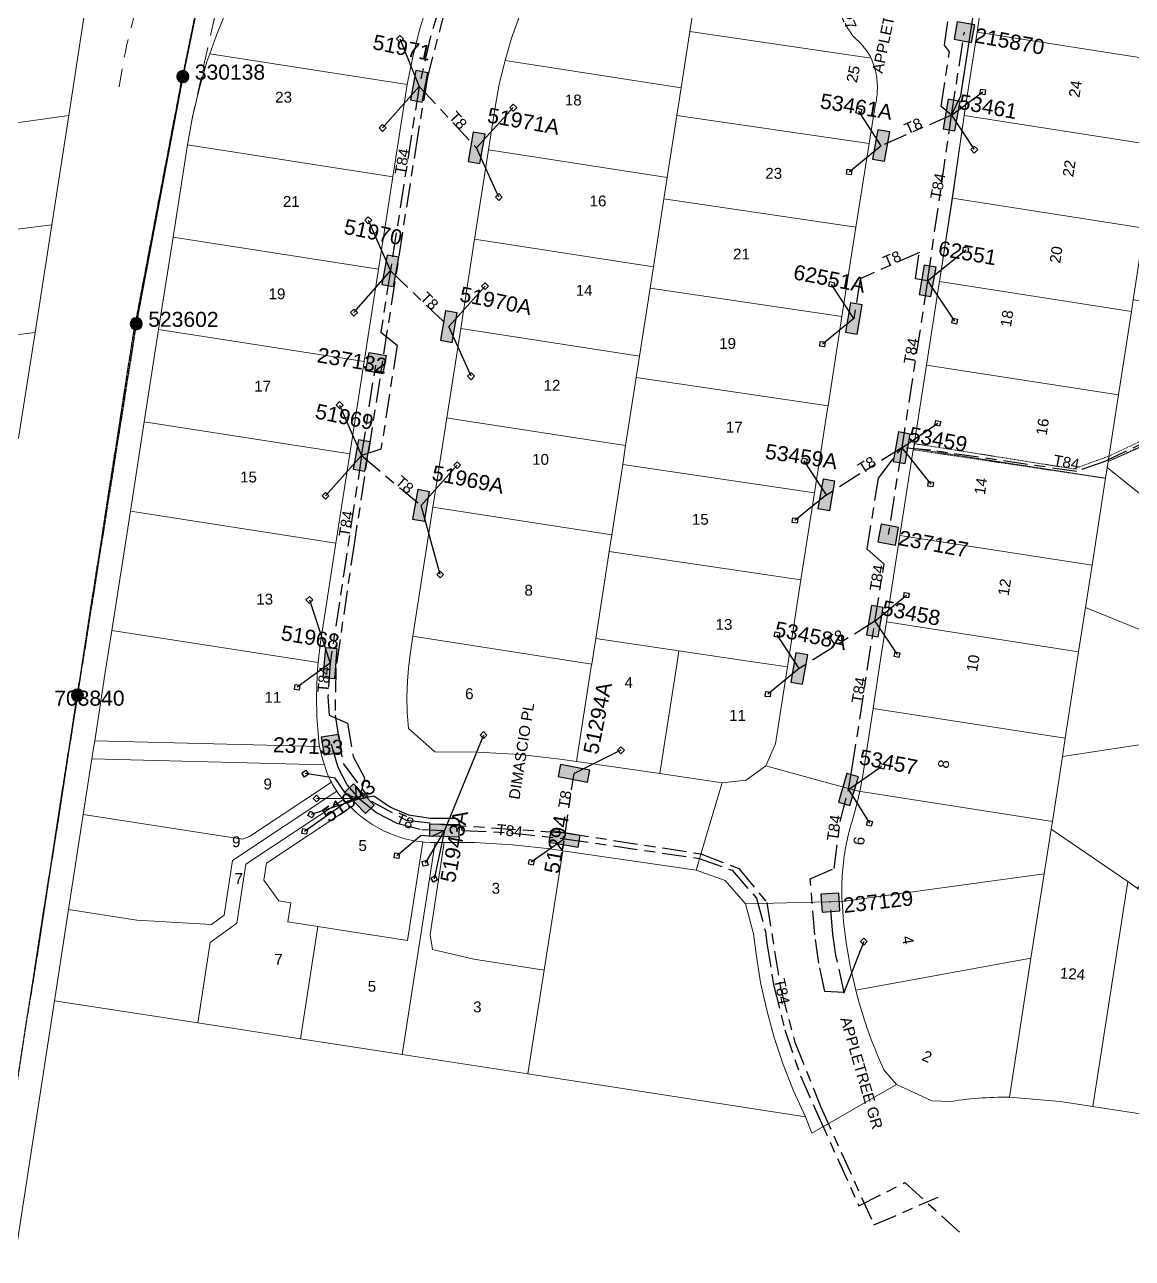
# Model space of a CAD drawing. Header units: metres. Extents: x 298351 to 299301, y 6265099 to 6266102.
# Drawn here: x 298924.6 to 299108.3, y 6265257.8 to 6265462.5 of the extents above; entities that cross this region are included whole.
import ezdxf
from ezdxf.enums import TextEntityAlignment as Align

# ---------------------------------------------------------------- set-up
doc = ezdxf.new("R2010")
doc.units = ezdxf.units.M
for name, pattern in [('Cable Exist OH', [1, 1, 0]), ('Cable Exist UG', [8.2, 4, -1.2, 1.8, -1.2]), ('Dash', [5, 3, -2]), ('HIDDEN', [0.375, 0.25, -0.125]), ('HIDDEN2', [0.1875, 0.125, -0.0625])]:
    doc.linetypes.add(name, pattern=pattern)
doc.layers.get('0').update_dxf_attribs({"color": 6})
for name, color, linetype, lineweight in [('Cadastre Buildings_SP_EXT', 9, 'Continuous', 5), ('Cadastre Developer_SP_EXT', 9, 'Continuous', 5), ('Cadastre Land Parcels_SP_EXT', 9, 'Continuous', 5), ('Cadastre Other Property_SP_EXT', 9, 'HIDDEN', 5), ('Cadastre Roads_SP_EXT', 9, 'Continuous', 5)]:
    doc.layers.add(name, color=color, linetype=linetype, lineweight=lineweight)
for name, color, linetype in [('Mains_HV_EXT', 7, 'Continuous'), ('Mains_LV_EXT', 7, 'Continuous'), ('Mains_LV_SL_EXT', 7, 'Continuous'), ('Mains_SL_EXT', 7, 'Continuous'), ('OH_Details_SP_MISC', 7, 'Continuous'), ('Services_SP_EXT', 7, 'Continuous'), ('SupportsOH_SP_TR_HV_LV_SL_EXT', 7, 'Continuous'), ('SupportsUG_SP_LV_EXT', 7, 'Continuous'), ('SupportsUG_SP_LV_SL_EXT', 7, 'Continuous')]:
    doc.layers.add(name, color=color, linetype=linetype)
doc.layers.get('0').freeze()
doc.styles.add('COLUMN_LABEL', font='arial.ttf')
doc.styles.add('iecARIAL', font='arial.ttf', dxfattribs={"height": 2})
doc.styles.add('POLE_LABEL', font='arial.ttf')
doc.styles.get("Standard").update_dxf_attribs({"font": 'arial.ttf'})

# ---------------------------------------------------------------- blocks, each defined once
blk = doc.blocks.new('COLUMN_EXT')
blk.add_hatch(color=256).paths.add_polyline_path([(-1.49, 1.48), (-1.49, -1.49), (1.48, -1.49), (1.48, 1.48)])
blk.add_lwpolyline([(-1.49, -1.49), (1.48, -1.49), (1.48, 1.48), (-1.49, 1.48)], close=True)
for tag, height, style, flags, p in [('ASSET_NUM', 2.5, 'COLUMN_LABEL', 8, (2, 2)), ('STRUCTURE_PLANT_NUMBER', 0.2, 'POLE_LABEL', 9, (1.81, 0.03)), ('STREET_CODE', 0.2, 'COLUMN_LABEL', 9, (1.81, -0.2))]:
    blk.add_attdef(tag, text='', height=height, dxfattribs=dict(style=style, flags=flags)).set_placement(p, align=Align.MIDDLE_LEFT)
at = {"flags": 9}
for tag, p in [('COLUMN_TYPE', (1.81, -0.4)), ('OWNED_BY', (1.81, -0.6)), ('STATE', (1.81, -0.8)), ('USAGE', (1.81, -1)), ('STREETNAME', (1.81, -1.6)), ('SUBURB', (1.81, -1.8)), ('LEGEND', (1.81, -1.2)), ('LOCATION', (1.81, -1.4)), ('NOTES', (1.81, -2))]:
    blk.add_attdef(tag, text='', height=0.2, dxfattribs=at).set_placement(p, align=Align.MIDDLE_LEFT)
at = {"flags": 1}
blk.add_attdef('Z', (1.81, -2.35), '', height=0.2, dxfattribs=at)
blk = doc.blocks.new('PILLAR_EXT')
blk.add_hatch(color=256).paths.add_polyline_path([(-2.475, 0.99), (-2.475, -0.99), (2.475, -0.99), (2.475, 0.99)])
blk.add_lwpolyline([(-2.475, -0.99), (2.475, -0.99), (2.475, 0.99), (-2.475, 0.99)], close=True)
at = {"style": 'iecARIAL', "flags": 8}
blk.add_attdef('ASSET_NUM', (1.5, 3.5), '', height=2.5, dxfattribs=at)
for tag, p, flags in [('OWNED_BY', (0, -0.2), 9), ('STATE', (0, -0.4), 9), ('SUPPORT_TYPE', (0, -0.6), 9), ('STREETNAME', (0, -1.8), 9), ('SUBURB', (0, -2), 1), ('USAGE', (0, -0.8), 9), ('LEGEND', (0, -1), 9), ('LOCATION', (0, -1.2), 9), ('NOTES', (0, -1.4), 9), ('PARENT', (0, -1.6), 9)]:
    blk.add_attdef(tag, p, '', height=0.2, dxfattribs=dict(flags=flags))
blk = doc.blocks.new('CCP_EXT')
at = {"flags": 9}
for tag, p in [('STATE', (0, -1.8)), ('NOTES', (0, -2))]:
    blk.add_attdef(tag, text='', height=0.2, dxfattribs=at).set_placement(p, align=Align.MIDDLE_LEFT)
blk.add_wipeout([(0, 0.57), (0.57, 0), (0, -0.57), (-0.57, 0)])
blk.add_lwpolyline([(-0.57, 0), (0, 0.57), (0.57, 0), (0, -0.57), (-0.57, 0)])
at = {"flags": 1}
blk.add_attdef('Z', (0, 0), '', height=0.2, dxfattribs=at)
at = {"flags": 9}
for tag, p in [('CCP_TYPE', (0, 0)), ('CONSTRUCTED_VOLTAGE', (0, -0.2)), ('OPERATING_VOLTAGE', (0, -0.6)), ('ORIENTATION', (0, -0.8)), ('OWNED_BY', (0, -1)), ('NO_PHASES', (0, -0.4)), ('USAGE', (0, -1.2)), ('LEGEND', (0, -1.4)), ('LIFE_SUPPORT', (0, -1.6))]:
    blk.add_attdef(tag, text='', height=0.2, dxfattribs=at).set_placement(p, align=Align.MIDDLE_LEFT)
blk = doc.blocks.new('POLE_EXT')
blk.add_hatch(color=256).paths.add_polyline_path([(-1, 0, 1), (1, 0, 1)])
blk.add_lwpolyline([(-1, 0, 1), (1, 0, 1)], format="xyb", close=True)
for tag, height, flags, p in [('pNumber', 2.5, 8, (-17.84, 2.07)), ('OWNED_BY', 0.2, 9, (1.35, -0.4)), ('SPECIAL_USE', 0.2, 9, (1.35, -0.8)), ('STATE', 0.2, 9, (1.35, -1)), ('cLV', 0.2, 9, (1.35, -1.4)), ('hDepth', 0.2, 9, (1.35, -1.6)), ('hDia', 0.2, 9, (1.35, -1.8)), ('cHV', 0.2, 9, (1.35, -2)), ('PARENT', 0.2, 9, (1.35, -0.6)), ('USAGE', 0.2, 9, (1.35, -1.2)), ('cLinedev', 0.2, 9, (1.35, -3.4)), ('pExisting', 0.2, 9, (1.35, -3.8)), ('LBRACKET', 0.2, 9, (1.35, -2.2)), ('LExisting', 0.2, 9, (1.35, -2.4)), ('LANTNUMBER', 0.2, 9, (1.35, -2.6)), ('LOther', 0.2, 9, (1.35, -2.8)), ('LRemove', 0.2, 9, (1.35, -3)), ('LEGEND', 0.2, 9, (1.35, -3.2)), ('LOCATION', 0.2, 9, (1.35, -3.6)), ('PFNUMBER', 0.2, 9, (1.35, -4)), ('pFooting', 0.2, 9, (1.35, -4.4)), ('pNew', 0.2, 9, (1.35, -4.6)), ('pRelocate', 0.2, 9, (1.35, -5)), ('pRemove', 0.2, 9, (1.35, -5.2)), ('pReplace', 0.2, 9, (1.35, -5.4)), ('pStay', 0.2, 9, (1.35, -5.6)), ('pType', 0.2, 9, (1.35, -5.8)), ('cspan', 0.2, 9, (1.35, -6)), ('STREETNAME', 0.2, 9, (1.35, -6.2)), ('NEWPFNUMBER', 0.2, 9, (1.35, -4.2)), ('SUBURB', 0.2, 9, (1.35, -6.4)), ('OPERATED_BY', 0.2, 9, (1.36, -7.01)), ('NOTES', 0.2, 9, (1.35, -6.6)), ('MAINTAINED_BY', 0.2, 9, (1.36, -6.81))]:
    blk.add_attdef(tag, text='', height=height, dxfattribs=dict(flags=flags)).set_placement(p, align=Align.MIDDLE_LEFT)
at = {"style": 'POLE_LABEL'}
for tag, height, flags, p in [('ASSET_NUM', 2.5, 8, (2, 2)), ('STRUCTURE_PLANT_NUMBER', 0.2, 9, (1.35, 0.03)), ('STREET_CODE', 0.2, 9, (1.35, -0.2))]:
    blk.add_attdef(tag, text='', height=height, dxfattribs=dict(at, flags=flags)).set_placement(p, align=Align.MIDDLE_LEFT)
at = {"flags": 1}
blk.add_attdef('Z', (1.35, -7.33), '', height=0.2, dxfattribs=at)

msp = doc.modelspace()

# ---------------------------------------------------------------- linework, layer by layer
at = {"layer": 'Cadastre Developer_SP_EXT', "linetype": 'Dash'}
msp.add_lwpolyline([(298952.18, 6265446.01), (298956.11, 6265463.88), (298967.41, 6265486.95)], dxfattribs=at)
msp.add_lwpolyline([(298940.1, 6265450.84, -0.055973), (298944.61, 6265469.6)], format="xyb", dxfattribs=at)
at = {"layer": 'Cadastre Land Parcels_SP_EXT', "linetype": 'Continuous'}
for points in [[(299114.41, 6265456.27), (299115.34, 6265462.26), (299116.81, 6265471.69), (299117, 6265472.9), (299096.58, 6265476.06), (299083.43, 6265468.16), (299083.42, 6265467.53), (299083.38, 6265466.91), (299083.31, 6265466.28), (299083.28, 6265466.12), (299082.52, 6265461.2), (299114.41, 6265456.27)], [(298991.65, 6265466.59), (298962.23, 6265473.15), (298960.19, 6265469.36), (298958.17, 6265465.1), (298956.38, 6265460.74), (298955.3, 6265457.65), (298988.03, 6265452.57), (298988.94, 6265457.11), (298990.08, 6265461.6), (298991.46, 6265466.03), (298991.65, 6265466.59)], [(299034.92, 6265461.31), (299035.95, 6265467.93), (299010.24, 6265471.83), (299009.76, 6265470.89), (299008.1, 6265467.42), (299006.63, 6265463.86), (299005.34, 6265460.23), (299004.25, 6265456.54), (299033.47, 6265452), (299034.92, 6265461.31)], [(298931.9, 6265447.43), (298934.65, 6265465.11), (298903.04, 6265460.87), (298900.27, 6265442.98), (298931.9, 6265447.43)], [(299065.64, 6265449.05), (299065.71, 6265449.35), (299065.77, 6265449.65), (299065.83, 6265449.95), (299065.87, 6265450.26), (299065.91, 6265450.56), (299065.94, 6265450.87), (299065.97, 6265451.18), (299065.98, 6265451.48), (299065.99, 6265451.79), (299065.99, 6265452.1), (299065.99, 6265452.41), (299065.97, 6265452.72), (299065.95, 6265453.02), (299065.92, 6265453.33), (299065.88, 6265453.64), (299065.84, 6265453.94), (299065.79, 6265454.24), (299065.73, 6265454.55), (299065.66, 6265454.85), (299065.58, 6265455.15), (299065.5, 6265455.44), (299065.41, 6265455.74), (299065.31, 6265456.03), (299065.21, 6265456.32), (299065.1, 6265456.61), (299064.98, 6265456.89), (299034.92, 6265461.31), (299033.47, 6265452), (299032.76, 6265447.43), (299064.64, 6265442.75), (299065.64, 6265449.05)], [(299112.26, 6265442.43), (299112.32, 6265442.85), (299113.86, 6265452.73), (299114.41, 6265456.27), (299082.52, 6265461.2), (299080.66, 6265449.2), (299080.37, 6265447.38), (299112.26, 6265442.43)], [(298988.03, 6265452.57), (298955.3, 6265457.65), (298954.82, 6265456.29), (298953.5, 6265451.77), (298952.41, 6265447.18), (298951.57, 6265442.54), (298985.64, 6265437.25), (298987.79, 6265451.1), (298988.03, 6265452.57)], [(299033.47, 6265452), (299004.25, 6265456.54), (299004.19, 6265456.33), (299003.3, 6265452.59), (299002.61, 6265448.8), (299001.51, 6265441.73), (299031.16, 6265437.12), (299032.76, 6265447.43), (299033.47, 6265452)], [(298929.09, 6265429.29), (298931.9, 6265447.43), (298900.27, 6265442.98), (298897.53, 6265425.32), (298929.09, 6265429.29)], [(299064.64, 6265442.75), (299032.76, 6265447.43), (299031.16, 6265437.12), (299030.61, 6265433.59), (299062.42, 6265428.87), (299062.87, 6265431.67), (299064.64, 6265442.75)], [(299112.26, 6265442.43), (299080.37, 6265447.38), (299078.43, 6265433.68), (299110.26, 6265428.73), (299110.95, 6265433.31), (299112.26, 6265442.43)], [(298985.64, 6265437.25), (298951.57, 6265442.54), (298949.19, 6265427.23), (298983.26, 6265421.93), (298985.64, 6265437.25)], [(299031.16, 6265437.12), (299001.51, 6265441.73), (298999.21, 6265426.9), (299028.86, 6265422.3), (299030.61, 6265433.59), (299031.16, 6265437.12)], [(299062.42, 6265428.87), (299030.61, 6265433.59), (299028.86, 6265422.3), (299028.31, 6265418.77), (299060.12, 6265414.05), (299062.42, 6265428.87)], [(299110.26, 6265428.73), (299078.43, 6265433.68), (299076.28, 6265419.84), (299108.12, 6265414.9), (299108.42, 6265416.84), (299110.26, 6265428.73)], [(298926.31, 6265411.43), (298929.09, 6265429.29), (298897.53, 6265425.32), (298894.77, 6265407.51), (298926.31, 6265411.43)], [(298983.26, 6265421.93), (298949.19, 6265427.23), (298946.81, 6265411.91), (298980.88, 6265406.61), (298983.26, 6265421.93)], [(299028.86, 6265422.3), (298999.21, 6265426.9), (298996.91, 6265412.08), (299026.55, 6265407.47), (299028.31, 6265418.77), (299028.86, 6265422.3)], [(299108.12, 6265414.9), (299076.28, 6265419.84), (299076.19, 6265419.26), (299074.13, 6265406.01), (299105.98, 6265401.06), (299108.12, 6265414.9)], [(299060.12, 6265414.05), (299028.31, 6265418.77), (299026.55, 6265407.47), (299026.01, 6265403.94), (299057.81, 6265399.23), (299060.12, 6265414.05)], [(299133.27, 6265412.99), (299108.42, 6265416.84), (299108.12, 6265414.9), (299105.98, 6265401.06), (299104.26, 6265390.01), (299122, 6265397.88), (299134.57, 6265403.48), (299134.57, 6265403.5), (299134.25, 6265404.07), (299133.97, 6265404.67), (299133.71, 6265405.28), (299133.49, 6265405.9), (299133.3, 6265406.53), (299133.14, 6265407.17), (299133.02, 6265407.82), (299132.94, 6265408.47), (299132.88, 6265409.13), (299132.86, 6265409.79), (299132.88, 6265410.45), (299132.93, 6265411.11), (299133.01, 6265411.76), (299133.13, 6265412.41), (299133.27, 6265412.99)], [(298923.58, 6265393.86), (298926.31, 6265411.43), (298894.77, 6265407.51), (298892.01, 6265389.7), (298923.58, 6265393.86)], [(298978.5, 6265391.3), (298980.88, 6265406.61), (298946.81, 6265411.91), (298944.43, 6265396.59), (298978.5, 6265391.3)], [(299026.55, 6265407.47), (298996.91, 6265412.08), (298994.61, 6265397.25), (298995.54, 6265397.11), (299024.25, 6265392.65), (299026.01, 6265403.94), (299026.55, 6265407.47)], [(299105.98, 6265401.06), (299074.13, 6265406.01), (299071.98, 6265392.18), (299103.83, 6265387.23), (299104.11, 6265389), (299104.26, 6265390.01), (299105.98, 6265401.06)], [(299057.81, 6265399.23), (299026.01, 6265403.94), (299024.25, 6265392.65), (299023.76, 6265389.52), (299055.57, 6265384.8), (299057.73, 6265398.73), (299057.81, 6265399.23)], [(299024.25, 6265392.65), (298995.54, 6265397.11), (298994.61, 6265397.25), (298992.3, 6265382.43), (299021.95, 6265377.82), (299023.76, 6265389.52), (299024.25, 6265392.65)], [(299146.92, 6265369.78), (299122, 6265397.88), (299104.26, 6265390.01), (299104.11, 6265389), (299137.94, 6265361.82), (299146.92, 6265369.78)], [(298978.5, 6265391.3), (298944.43, 6265396.59), (298942.12, 6265381.77), (298976.19, 6265376.47), (298978.5, 6265391.3)], [(299103.83, 6265387.23), (299071.98, 6265392.18), (299071.91, 6265391.97), (299069.74, 6265377.75), (299101.59, 6265372.81), (299103.83, 6265387.23)], [(299055.57, 6265384.8), (299023.76, 6265389.52), (299021.95, 6265377.82), (299021.52, 6265375.09), (299053.33, 6265370.37), (299055.57, 6265384.8)], [(299137.94, 6265361.82), (299104.11, 6265389), (299103.83, 6265387.23), (299101.59, 6265372.81), (299100.51, 6265365.79), (299119, 6265358.26), (299130.55, 6265353.55), (299130.8, 6265354.13), (299131.07, 6265354.69), (299131.38, 6265355.23), (299131.71, 6265355.76), (299132.07, 6265356.28), (299132.46, 6265356.77), (299132.87, 6265357.24), (299133.3, 6265357.69), (299133.76, 6265358.12), (299134.18, 6265358.49), (299137.94, 6265361.82)], [(298976.19, 6265376.47), (298942.12, 6265381.77), (298939.05, 6265362), (298973.25, 6265356.69), (298973.65, 6265360.07), (298973.74, 6265360.7), (298976.19, 6265376.47)], [(299021.95, 6265377.82), (298992.3, 6265382.43), (298988.97, 6265361.01), (298989.62, 6265360.91), (299018.62, 6265356.4), (299019.28, 6265360.66), (299021.52, 6265375.09), (299021.95, 6265377.82)], [(299101.59, 6265372.81), (299069.74, 6265377.75), (299067.51, 6265363.4), (299099.37, 6265358.46), (299100.51, 6265365.79), (299101.59, 6265372.81)], [(299044.57, 6265356.91), (299051.09, 6265355.94), (299051.26, 6265357.05), (299053.33, 6265370.37), (299021.52, 6265375.09), (299019.28, 6265360.66), (299033.09, 6265358.61), (299044.57, 6265356.91)], [(299119, 6265358.26), (299100.51, 6265365.79), (299099.37, 6265358.46), (299099.31, 6265358.07), (299097.15, 6265344.11), (299096.68, 6265341.08), (299130.09, 6265346.16), (299129.95, 6265346.78), (299129.84, 6265347.39), (299129.77, 6265348.01), (299129.72, 6265348.64), (299129.71, 6265349.27), (299129.74, 6265349.89), (299129.79, 6265350.52), (299129.88, 6265351.14), (299130, 6265351.75), (299130.15, 6265352.36), (299130.34, 6265352.96), (299130.55, 6265353.55), (299119, 6265358.26)], [(299099.37, 6265358.46), (299067.51, 6265363.4), (299066.54, 6265357.14), (299065.29, 6265349.05), (299097.15, 6265344.11), (299099.31, 6265358.07), (299099.37, 6265358.46)], [(298973.25, 6265356.69), (298939.05, 6265362), (298937.91, 6265354.66), (298936.21, 6265343.67), (298973.51, 6265342.71), (298973.39, 6265343.43), (298973.3, 6265344.15), (298973.3, 6265344.24), (298973.04, 6265347.63), (298972.97, 6265351.03), (298973.08, 6265354.44), (298973.15, 6265355.4), (298973.25, 6265356.69)], [(299018.62, 6265356.4), (298989.62, 6265360.91), (298988.97, 6265361.01), (298988.57, 6265358.4), (298988.28, 6265356.2), (298988.24, 6265355.72), (298988.06, 6265353.59), (298987.98, 6265350.97), (298988.03, 6265348.35), (298988.22, 6265345.74), (298992.63, 6265341.83), (298999.7, 6265341.79), (299006.76, 6265341.38), (299013.79, 6265340.6), (299016.11, 6265340.26), (299018.61, 6265356.36), (299018.62, 6265356.4)], [(299033.09, 6265358.61), (299019.28, 6265360.66), (299018.62, 6265356.4), (299018.61, 6265356.36), (299016.11, 6265340.26), (299029.93, 6265338.24), (299032.79, 6265356.66), (299033.09, 6265358.61)], [(299029.93, 6265338.24), (299040.28, 6265336.72), (299044.26, 6265337.15), (299047.49, 6265339.51), (299049.1, 6265343.17), (299051.09, 6265355.94), (299044.57, 6265356.91), (299033.09, 6265358.61), (299032.79, 6265356.66), (299029.93, 6265338.24)], [(299097.15, 6265344.11), (299065.29, 6265349.05), (299063.57, 6265337.95), (299063.08, 6265335.27), (299063.58, 6265335.19), (299095.01, 6265330.31), (299096.68, 6265341.08), (299097.15, 6265344.11)], [(299133.88, 6265340.04), (299133.43, 6265340.45), (299133, 6265340.88), (299132.59, 6265341.33), (299132.21, 6265341.81), (299131.85, 6265342.3), (299131.51, 6265342.81), (299131.21, 6265343.34), (299130.93, 6265343.88), (299130.67, 6265344.43), (299130.45, 6265345), (299130.25, 6265345.58), (299130.09, 6265346.16), (299096.68, 6265341.08), (299095.01, 6265330.31), (299094.81, 6265329.04), (299107.52, 6265320.34), (299109.08, 6265319.26), (299133.88, 6265340.04)], [(298974.32, 6265339.69), (298935.75, 6265340.71), (298934.3, 6265331.44), (298960.72, 6265327.35), (298961.89, 6265327.8), (298975.45, 6265336.8), (298975.3, 6265337.09), (298974.99, 6265337.75), (298974.72, 6265338.43), (298974.48, 6265339.12), (298974.32, 6265339.69)], [(298976.35, 6265335.31), (298976.01, 6265335.82), (298975.64, 6265336.44), (298975.45, 6265336.8), (298961.89, 6265327.8), (298960.72, 6265327.35), (298934.3, 6265331.44), (298931.86, 6265315.69), (298943.2, 6265313.91), (298955.58, 6265313.23), (298957.65, 6265314.73), (298959.06, 6265323.83), (298976.35, 6265335.31)], [(298977.44, 6265333.94), (298977.33, 6265334.07), (298976.86, 6265334.63), (298976.42, 6265335.21), (298976.35, 6265335.31), (298959.06, 6265323.83), (298957.65, 6265314.73), (298955.58, 6265313.23), (298943.2, 6265313.91), (298931.86, 6265315.69), (298929.51, 6265300.57), (298953.3, 6265296.9), (298955.37, 6265310.24), (298959.76, 6265313.44), (298961.28, 6265323.21), (298977.44, 6265333.94)], [(298973.21, 6265312.86), (298968.22, 6265313.63), (298968.71, 6265316.8), (298966.74, 6265317.11), (298964.23, 6265320.54), (298964.67, 6265323.37), (298978.7, 6265332.65), (298978.35, 6265333.02), (298977.82, 6265333.53), (298977.44, 6265333.94), (298961.28, 6265323.21), (298959.76, 6265313.44), (298955.37, 6265310.24), (298953.3, 6265296.9), (298970.32, 6265294.26), (298973.21, 6265312.86)], [(299093.66, 6265321.61), (299094.81, 6265329.04), (299095.01, 6265330.31), (299063.58, 6265335.19), (299063.08, 6265335.27), (299062.94, 6265334.64), (299062.8, 6265334.03), (299062.66, 6265333.41), (299062.5, 6265332.79), (299062.34, 6265332.18), (299062.17, 6265331.57), (299061.99, 6265330.96), (299061.81, 6265330.35), (299061.65, 6265329.83), (299061.5, 6265329.31), (299061.36, 6265328.79), (299061.23, 6265328.27), (299061.1, 6265327.74), (299060.98, 6265327.22), (299060.87, 6265326.69), (299060.77, 6265326.16), (299060.67, 6265325.63), (299060.58, 6265325.1), (299060.5, 6265324.57), (299060.42, 6265324.03), (299060.36, 6265323.5), (299060.3, 6265322.96), (299060.24, 6265322.42), (299060.2, 6265321.89), (299060.16, 6265321.35), (299060.13, 6265320.81), (299060.11, 6265320.27), (299060.09, 6265319.73), (299060.09, 6265319.19), (299060.09, 6265318.65), (299060.1, 6265318.11), (299060.11, 6265317.57), (299060.13, 6265317.03), (299093.66, 6265321.61)], [(298990.64, 6265326.92), (298989.91, 6265327), (298988.91, 6265327.16), (298987.92, 6265327.38), (298986.94, 6265327.65), (298985.98, 6265327.97), (298985.04, 6265328.33), (298984.11, 6265328.75), (298983.21, 6265329.22), (298982.34, 6265329.73), (298981.49, 6265330.28), (298981.03, 6265330.62), (298980.23, 6265331.24), (298979.46, 6265331.91), (298978.74, 6265332.61), (298978.7, 6265332.65), (298964.67, 6265323.37), (298964.23, 6265320.54), (298966.74, 6265317.11), (298968.71, 6265316.8), (298968.22, 6265313.63), (298973.21, 6265312.86), (298988.1, 6265310.56), (298990.64, 6265326.92)], [(299107.52, 6265320.34), (299094.81, 6265329.04), (299093.66, 6265321.61), (299091.44, 6265307.61), (299087.93, 6265284.55), (299096.32, 6265283.86), (299101.71, 6265283.02), (299107.52, 6265320.34)], [(298992.65, 6265326.82), (298991.93, 6265326.83), (298990.91, 6265326.89), (298990.64, 6265326.92), (298988.1, 6265310.56), (298973.21, 6265312.86), (298970.32, 6265294.26), (298987.19, 6265291.65), (298992.65, 6265326.82)], [(298994.18, 6265326.82), (298992.94, 6265326.82), (298992.65, 6265326.82), (298987.19, 6265291.65), (299008.04, 6265288.43), (299010.73, 6265305.62), (298999.07, 6265307.43), (298992.21, 6265309.08), (298991.81, 6265311.54), (298994.18, 6265326.82)], [(299013.81, 6265325.44), (299011.74, 6265325.74), (299005.5, 6265326.43), (298999.22, 6265326.79), (298994.18, 6265326.82), (298991.81, 6265311.54), (298992.21, 6265309.08), (298999.07, 6265307.43), (299010.73, 6265305.62), (299013.81, 6265325.44)], [(299062.42, 6265302.33), (299091.44, 6265307.61), (299093.66, 6265321.61), (299060.13, 6265317.04), (299060.39, 6265313.65), (299060.87, 6265309.84), (299061.55, 6265306.06), (299062.42, 6265302.33)], [(299109.08, 6265319.26), (299107.52, 6265320.34), (299101.71, 6265283.02), (299102.05, 6265282.97), (299115.67, 6265280.86), (299120.43, 6265311.49), (299109.08, 6265319.26)], [(299091.44, 6265307.61), (299062.42, 6265302.33), (299062.6, 6265301.61), (299062.8, 6265300.9), (299062.99, 6265300.18), (299063.2, 6265299.47), (299063.41, 6265298.77), (299063.63, 6265298.06), (299063.85, 6265297.36), (299064.09, 6265296.66), (299064.32, 6265295.96), (299064.57, 6265295.26), (299064.82, 6265294.57), (299065.08, 6265293.87), (299065.35, 6265293.18), (299065.62, 6265292.5), (299065.9, 6265291.81), (299066.19, 6265291.13), (299066.48, 6265290.46), (299066.78, 6265289.78), (299067.09, 6265289.11), (299069.19, 6265286.68), (299075.04, 6265283.94), (299078.24, 6265283.87), (299078.88, 6265283.97), (299079.53, 6265284.06), (299080.17, 6265284.14), (299080.81, 6265284.21), (299081.46, 6265284.28), (299082.1, 6265284.34), (299082.75, 6265284.39), (299083.39, 6265284.44), (299084.04, 6265284.48), (299084.69, 6265284.51), (299085.33, 6265284.53), (299085.98, 6265284.55), (299086.63, 6265284.56), (299087.28, 6265284.56), (299087.92, 6265284.55), (299091.44, 6265307.61)]]:
    msp.add_lwpolyline(points, close=True, dxfattribs=at)
msp.add_lwpolyline([(299035.95, 6265467.93), (299034.92, 6265461.31), (299064.98, 6265456.89), (299064.83, 6265457.15), (299064.83, 6265457.15), (299064.68, 6265457.41), (299064.52, 6265457.67), (299064.35, 6265457.92), (299064.18, 6265458.17), (299064, 6265458.41), (299063.82, 6265458.65), (299063.63, 6265458.89), (299063.43, 6265459.12), (299063.23, 6265459.34), (299063.02, 6265459.56), (299062.81, 6265459.77), (299062.59, 6265459.98), (299062.37, 6265460.19), (299062.14, 6265460.39), (299061.95, 6265460.62), (299061.77, 6265460.86), (299061.75, 6265460.88), (299061.59, 6265461.11), (299061.42, 6265461.35), (299061.26, 6265461.61), (299061.1, 6265461.86), (299060.95, 6265462.12), (299060.8, 6265462.39), (299060.66, 6265462.66)], dxfattribs=at)
at = {"layer": 'Cadastre Other Property_SP_EXT', "linetype": 'HIDDEN2'}
msp.add_lwpolyline([(299104.26, 6265390.01), (299134.08, 6265403.77), (299133.61, 6265404.64), (299104.43, 6265390.92), (299104.26, 6265390.01)], close=True, dxfattribs=at)
at = {"layer": 'Cadastre Roads_SP_EXT', "linetype": 'Continuous'}
for points in [[(298898.46, 6265099.32), (298929.51, 6265300.57), (298931.86, 6265315.69), (298934.3, 6265331.44), (298935.75, 6265340.71), (298935.97, 6265342.13), (298936.21, 6265343.67), (298937.91, 6265354.66), (298939.05, 6265362), (298942.12, 6265381.77), (298944.43, 6265396.59), (298946.81, 6265411.91), (298949.19, 6265427.23), (298951.57, 6265442.54), (298952.41, 6265447.18), (298953.5, 6265451.77), (298954.82, 6265456.29), (298955.3, 6265457.65), (298956.38, 6265460.74), (298958.17, 6265465.1)], [(298934.65, 6265465.11), (298931.9, 6265447.43), (298929.09, 6265429.29), (298926.31, 6265411.43), (298923.58, 6265393.86)]]:
    msp.add_lwpolyline(points, dxfattribs=at)
at = {"layer": 'Mains_HV_EXT', "linetype": 'Cable Exist OH'}
msp.add_lwpolyline([(298905.74, 6265172.79), (298915.58, 6265236.56), (298925.6, 6265301.48), (298933.33, 6265351.25), (298942.64, 6265411.13), (298950.81, 6265453.85), (298962.66, 6265511.62)], dxfattribs=at)
at = {"layer": 'Mains_LV_EXT', "linetype": 'Cable Exist OH'}
for points in [[(298950.81, 6265453.85), (298962.66, 6265511.62)], [(298942.64, 6265411.13), (298950.77, 6265453.84)], [(298933.33, 6265351.25), (298942.64, 6265411.13)], [(298925.6, 6265301.48), (298933.33, 6265351.25)]]:
    msp.add_lwpolyline(points, dxfattribs=at)
at = {"layer": 'Mains_LV_EXT', "linetype": 'Cable Exist UG'}
for points in [[(298998.6, 6265477.63), (298996.01, 6265472.14), (298993.44, 6265465.61), (298991.83, 6265460.29), (298990, 6265452.24)], [(299078.3, 6265447.48), (299076.56, 6265448.91), (299077.94, 6265457.94), (299077.1, 6265459.06), (299077.99, 6265464.93), (299081.2, 6265466.24), (299081.23, 6265469.04), (299080.65, 6265471.28), (299079.51, 6265473.46), (299078.03, 6265475.13), (299076.02, 6265476.53)], [(298990, 6265452.24), (298999.54, 6265442.03)], [(299078.3, 6265447.48), (299066.6, 6265442.36)], [(299074.32, 6265419.97), (299078.3, 6265447.48)], [(299074.32, 6265419.97), (299072.3, 6265420.3), (299072.96, 6265424.67), (299063.14, 6265420.33), (299062.09, 6265413.7)], [(298985.23, 6265421.62), (298994.93, 6265412.38)], [(298980.47, 6265390.99), (298990.32, 6265382.73)], [(299070.04, 6265392.3), (299057.55, 6265384.45)], [(299065.58, 6265363.52), (299053.05, 6265355.65)], [(298975.24, 6265356.56), (298974.88, 6265350.95), (298975.06, 6265347.95), (298978.13, 6265346.62), (298979.09, 6265341.09), (298980.94, 6265337.56), (298980.11, 6265334.07)], [(299014.1, 6265327.42), (299015.69, 6265338.28)], [(299014.1, 6265327.42), (299015.69, 6265338.28)], [(299060.51, 6265301.91), (299057.26, 6265302.09), (299056.31, 6265306.79), (299055.61, 6265311.49), (299054.86, 6265320.79), (299058.82, 6265322.48), (299059.82, 6265330.31), (299061.19, 6265335.59)], [(298980.11, 6265334.07), (298982.52, 6265334.57), (298985.26, 6265332.67), (298988.25, 6265331.41), (298991.91, 6265330.85), (298996.29, 6265330.84), (298997.13, 6265328.8), (299005.23, 6265328.43), (299014.1, 6265327.42)], [(298980.11, 6265334.07), (298982.99, 6265331.71), (298986.28, 6265330.01), (298990.48, 6265328.96), (298994.2, 6265328.82)]]:
    msp.add_lwpolyline(points, dxfattribs=at)
at = {"layer": 'Mains_LV_SL_EXT', "linetype": 'Cable Exist UG'}
for points in [[(299078.3, 6265447.48), (299080.42, 6265461.25)], [(298980.47, 6265390.99), (298982.85, 6265406.31)], [(299070.04, 6265392.3), (299067.8, 6265377.88)], [(298980.11, 6265334.07), (298978.07, 6265336.36), (298976.56, 6265339.26), (298975.48, 6265343.05)], [(299060.51, 6265301.91), (299059.13, 6265308.1), (299058.62, 6265311.63), (299058.2, 6265316.85)]]:
    msp.add_lwpolyline(points, dxfattribs=at)
at = {"layer": 'Mains_SL_EXT', "linetype": 'Cable Exist OH'}
for points in [[(298950.81, 6265453.85), (298962.66, 6265511.62)], [(298943.09, 6265412.86), (298950.81, 6265453.85)], [(298943.09, 6265412.86), (298933.33, 6265351.25)], [(298933.33, 6265351.25), (298925.6, 6265301.48)]]:
    msp.add_lwpolyline(points, dxfattribs=at)
at = {"layer": 'OH_Details_SP_MISC', "color": 7, "linetype": 'Continuous', "flags": 128}
msp.add_lwpolyline([(298962.77, 6265511.72), (298950.81, 6265453.85), (298943.09, 6265412.86)], dxfattribs=at)

# ---------------------------------------------------------------- block references
at = {"layer": 'SupportsOH_SP_TR_HV_LV_SL_EXT'}
ref = msp.add_blockref('POLE_EXT', (298950.81, 6265453.85), dxfattribs=at)
ref.add_attrib('ASSET_NUM', '330138', dxfattribs={"layer": '0', "height": 2.5, "rotation": 359.9545, "style": 'POLE_LABEL'}).set_placement((298952.81, 6265454.6), align=Align.MIDDLE_LEFT)
ref = msp.add_blockref('POLE_EXT', (298943.09, 6265412.86), dxfattribs=at)
ref.add_attrib('ASSET_NUM', '523602', dxfattribs={"layer": '0', "height": 2.5, "rotation": 359.8207, "style": 'POLE_LABEL'}).set_placement((298945.09, 6265413.61), align=Align.MIDDLE_LEFT)
ref = msp.add_blockref('POLE_EXT', (298933.33, 6265351.25), dxfattribs=at)
ref.add_attrib('ASSET_NUM', '703840', dxfattribs={"layer": '0', "height": 2.5, "style": 'POLE_LABEL'}).set_placement((298935.33, 6265352), align=Align.TOP_CENTER)
at = {"layer": 'SupportsUG_SP_LV_EXT'}
ref = msp.add_blockref('PILLAR_EXT', (298990, 6265452.24), dxfattribs=dict(at, rotation=259.545683462007))
ref.add_attrib('ASSET_NUM', '51971', dxfattribs={"layer": '0', "height": 2.5, "rotation": 348.3, "style": 'iecARIAL'}).set_placement((298991.5, 6265455.74), align=Align.BOTTOM_RIGHT)
ref = msp.add_blockref('PILLAR_EXT', (299066.62, 6265442.43), dxfattribs=dict(at, rotation=259.7454638411438))
ref.add_attrib('ASSET_NUM', '53461A', dxfattribs={"layer": '0', "height": 2.5, "rotation": 350.5831, "style": 'iecARIAL'}).set_placement((299068.12, 6265445.93), align=Align.BOTTOM_RIGHT)
ref = msp.add_blockref('PILLAR_EXT', (299078.3, 6265447.48), dxfattribs=dict(at, rotation=80.08922285908902))
ref.add_attrib('ASSET_NUM', '53461', dxfattribs={"layer": '0', "height": 2.5, "rotation": 349.7296, "style": 'iecARIAL'}).set_placement((299079.8, 6265450.98), align=Align.TOP_LEFT)
ref = msp.add_blockref('PILLAR_EXT', (298999.54, 6265442.03), dxfattribs=dict(at, rotation=80.14124382721997))
ref.add_attrib('ASSET_NUM', '51971A', dxfattribs={"layer": '0', "height": 2.5, "rotation": 350.053, "style": 'iecARIAL'}).set_placement((299001.04, 6265445.53), align=Align.BOTTOM_LEFT)
ref = msp.add_blockref('PILLAR_EXT', (298985.23, 6265421.62), dxfattribs=dict(at, rotation=260.0167129748405))
ref.add_attrib('ASSET_NUM', '51970', dxfattribs={"layer": '0', "height": 2.5, "rotation": 348.3, "style": 'iecARIAL'}).set_placement((298986.73, 6265425.13), align=Align.BOTTOM_RIGHT)
ref = msp.add_blockref('PILLAR_EXT', (299074.32, 6265419.97), dxfattribs=dict(at, rotation=80.08922285908902))
ref.add_attrib('ASSET_NUM', '62551', dxfattribs={"layer": '0', "height": 2.5, "rotation": 350.053, "style": 'iecARIAL'}).set_placement((299075.82, 6265423.47), align=Align.BOTTOM_LEFT)
ref = msp.add_blockref('PILLAR_EXT', (299062.09, 6265413.74), dxfattribs=dict(at, rotation=260.0167529909405))
ref.add_attrib('ASSET_NUM', '62551A', dxfattribs={"layer": '0', "height": 2.5, "rotation": 348.9979, "style": 'iecARIAL'}).set_placement((299063.59, 6265417.24), align=Align.BOTTOM_RIGHT)
ref = msp.add_blockref('PILLAR_EXT', (298994.93, 6265412.38), dxfattribs=dict(at, rotation=80.08922289724914))
ref.add_attrib('ASSET_NUM', '51970A', dxfattribs={"layer": '0', "height": 2.5, "rotation": 348.8008, "style": 'iecARIAL'}).set_placement((298996.43, 6265415.88), align=Align.BOTTOM_LEFT)
ref = msp.add_blockref('PILLAR_EXT', (298980.47, 6265390.99), dxfattribs=dict(at, rotation=260.0167129748405))
ref.add_attrib('ASSET_NUM', '51969', dxfattribs={"layer": '0', "height": 2.5, "rotation": 348.3, "style": 'iecARIAL'}).set_placement((298981.97, 6265394.49), align=Align.BOTTOM_RIGHT)
ref = msp.add_blockref('PILLAR_EXT', (299070.04, 6265392.3), dxfattribs=dict(at, rotation=80.08922285908902))
ref.add_attrib('ASSET_NUM', '53459', dxfattribs={"layer": '0', "height": 2.5, "rotation": 349.4695, "style": 'iecARIAL'}).set_placement((299071.54, 6265395.8), align=Align.TOP_LEFT)
ref = msp.add_blockref('PILLAR_EXT', (299057.55, 6265384.49), dxfattribs=dict(at, rotation=260.0167129748405))
ref.add_attrib('ASSET_NUM', '53459A', dxfattribs={"layer": '0', "height": 2.5, "rotation": 351.5455, "style": 'iecARIAL'}).set_placement((299059.05, 6265387.99), align=Align.BOTTOM_RIGHT)
ref = msp.add_blockref('PILLAR_EXT', (298990.32, 6265382.73), dxfattribs=dict(at, rotation=80.08922289724914))
ref.add_attrib('ASSET_NUM', '51969A', dxfattribs={"layer": '0', "height": 2.5, "rotation": 348.8008, "style": 'iecARIAL'}).set_placement((298991.83, 6265386.24), align=Align.BOTTOM_LEFT)
ref = msp.add_blockref('PILLAR_EXT', (299065.58, 6265363.52), dxfattribs=dict(at, rotation=80.08922285908902))
ref.add_attrib('ASSET_NUM', '53458', dxfattribs={"layer": '0', "height": 2.5, "rotation": 349.2623, "style": 'iecARIAL'}).set_placement((299067.08, 6265367.02), align=Align.TOP_LEFT)
ref = msp.add_blockref('PILLAR_EXT', (298975.24, 6265356.56), dxfattribs=dict(at, rotation=265.1829815583967))
ref.add_attrib('ASSET_NUM', '51968', dxfattribs={"layer": '0', "height": 2.5, "rotation": 350.6711, "style": 'iecARIAL'}).set_placement((298976.74, 6265360.06), align=Align.MIDDLE_RIGHT)
ref = msp.add_blockref('PILLAR_EXT', (299053.05, 6265355.66), dxfattribs=dict(at, rotation=260.1053886523908))
ref.add_attrib('ASSET_NUM', '53458A', dxfattribs={"layer": '0', "height": 2.5, "rotation": 348.4465, "style": 'iecARIAL'}).set_placement((299054.55, 6265359.16), align=Align.BOTTOM_CENTER)
ref = msp.add_blockref('PILLAR_EXT', (299015.69, 6265338.28), dxfattribs=dict(at, rotation=169.0501737253873))
ref.add_attrib('ASSET_NUM', '51294A', dxfattribs={"layer": '0', "height": 2.5, "rotation": 78.7317, "style": 'iecARIAL'}).set_placement((299017.19, 6265341.78), align=Align.TOP_LEFT)
ref = msp.add_blockref('PILLAR_EXT', (299061.19, 6265335.59), dxfattribs=dict(at, rotation=73.55759490699873))
ref.add_attrib('ASSET_NUM', '53457', dxfattribs={"layer": '0', "height": 2.5, "rotation": 349.2206, "style": 'iecARIAL'}).set_placement((299062.69, 6265339.09), align=Align.BOTTOM_LEFT)
ref = msp.add_blockref('PILLAR_EXT', (298980.11, 6265334.07), dxfattribs=dict(at, rotation=314.025002534726))
ref.add_attrib('ASSET_NUM', '51943', dxfattribs={"layer": '0', "height": 2.5, "rotation": 34.6116, "style": 'iecARIAL'}).set_placement((298981.61, 6265337.57), align=Align.TOP_RIGHT)
ref = msp.add_blockref('PILLAR_EXT', (298994.2, 6265328.82), dxfattribs=dict(at, rotation=358.5949346895438))
ref.add_attrib('ASSET_NUM', '51943A', dxfattribs={"layer": '0', "height": 2.5, "rotation": 79.3559, "style": 'iecARIAL'}).set_placement((298995.7, 6265332.32), align=Align.TOP_RIGHT)
ref = msp.add_blockref('PILLAR_EXT', (299014.1, 6265327.42), dxfattribs=dict(at, rotation=350.6316307537931))
ref.add_attrib('ASSET_NUM', '51294', dxfattribs={"layer": '0', "height": 2.5, "rotation": 79.836, "style": 'iecARIAL'}).set_placement((299015.6, 6265330.92), align=Align.BOTTOM_RIGHT)
at = {"layer": 'SupportsUG_SP_LV_SL_EXT'}
ref = msp.add_blockref('COLUMN_EXT', (299080.42, 6265461.25), dxfattribs=dict(at, rotation=80.07721813637492))
ref.add_attrib('ASSET_NUM', '215870', dxfattribs={"layer": '0', "height": 2.5, "rotation": 349.7296, "style": 'COLUMN_LABEL'}).set_placement((299082.42, 6265462), align=Align.TOP_LEFT)
ref = msp.add_blockref('COLUMN_EXT', (298982.85, 6265406.31), dxfattribs=dict(at, rotation=260.0167229788658))
ref.add_attrib('ASSET_NUM', '237132', dxfattribs={"layer": '0', "height": 2.5, "rotation": 350.6603, "style": 'COLUMN_LABEL'}).set_placement((298984.85, 6265407.06), align=Align.TOP_RIGHT)
ref = msp.add_blockref('COLUMN_EXT', (299067.8, 6265377.88), dxfattribs=dict(at, rotation=80.08922285908902))
ref.add_attrib('ASSET_NUM', '237127', dxfattribs={"layer": '0', "height": 2.5, "rotation": 349.61, "style": 'COLUMN_LABEL'}).set_placement((299069.8, 6265378.63), align=Align.TOP_LEFT)
ref = msp.add_blockref('COLUMN_EXT', (298975.48, 6265343.05), dxfattribs=dict(at, rotation=278.7742798472929))
ref.add_attrib('ASSET_NUM', '237133', dxfattribs={"layer": '0', "height": 2.5, "rotation": 357.6138, "style": 'COLUMN_LABEL'}).set_placement((298977.48, 6265343.81), align=Align.TOP_RIGHT)
ref = msp.add_blockref('COLUMN_EXT', (299058.2, 6265316.85), dxfattribs=dict(at, rotation=93.55780029501628))
ref.add_attrib('ASSET_NUM', '237129', dxfattribs={"layer": '0', "height": 2.5, "rotation": 6.3634, "style": 'COLUMN_LABEL'}).set_placement((299060.2, 6265317.6), align=Align.TOP_LEFT)

# ---------------------------------------------------------------- texts
at = {"layer": 'Cadastre Land Parcels_SP_EXT'}
for s, rotation, p in [('27', 292.8766, (299059.88, 6265464.03)), ('25', 78.6883, (299062.59, 6265452.73)), ('24', 81.1613, (299099.49, 6265450.3)), ('22', 81.1679, (299098.46, 6265437.1)), ('20', 81.1682, (299096.3, 6265422.8)), ('18', 81.1679, (299088.14, 6265412.21)), ('16', 81.1682, (299094.05, 6265394.25)), ('14', 81.168, (299083.81, 6265384.39)), ('12', 81.1678, (299087.75, 6265367.64)), ('10', 81.1679, (299082.53, 6265355.04)), ('8', 81.168, (299077.76, 6265339)), ('6', 82.8262, (299063.77, 6265326.27)), ('4', 279.8791, (299070.07, 6265311.16)), ('124', 355.336, (299096.2, 6265304.29)), ('2', 334.7108, (299073.23, 6265290.79))]:
    msp.add_text(s, height=1.8, rotation=rotation, dxfattribs=at).set_placement(p)
for s, p in [('23', (298966.13, 6265449.54)), ('18', (299014.16, 6265449.07)), ('23', (299047.41, 6265436.91)), ('21', (298967.41, 6265432.24)), ('16', (299018.27, 6265432.33)), ('21', (299042.06, 6265423.52)), ('19', (298965.03, 6265416.92)), ('14', (299015.97, 6265417.5)), ('19', (299039.76, 6265408.69)), ('17', (298962.65, 6265401.6)), ('12', (299010.64, 6265401.75)), ('17', (299040.86, 6265394.81)), ('10', (299008.74, 6265389.46)), ('15', (298960.31, 6265386.53)), ('15', (299035.23, 6265379.52)), ('8', (299007.47, 6265367.76)), ('13', (298963, 6265366.28)), ('13', (299039.16, 6265362.09)), ('4', (299024.06, 6265352.45)), ('6', (298997.64, 6265350.59)), ('11', (298964.35, 6265350)), ('11', (299041.4, 6265346.99)), ('9', (298964.19, 6265335.62)), ('9', (298958.98, 6265326.03)), ('5', (298979.94, 6265325.4)), ('7', (298959.4, 6265319.93)), ('3', (299002.03, 6265318.32)), ('7', (298966, 6265306.53)), ('5', (298981.48, 6265302.06)), ('3', (298998.96, 6265298.64))]:
    msp.add_text(s, height=1.8, dxfattribs=at).set_placement(p)
at = {"layer": 'Cadastre Roads_SP_EXT'}
for s, rotation, p in [('APPLETREE GR', 78.0359, (299066.85, 6265454.28)), ('DIMASCIO PL', 81.1933, (299006.63, 6265333.85)), ('APPLETREE GR', 286.2152, (299059.82, 6265297.58))]:
    msp.add_text(s, height=1.8, rotation=rotation, dxfattribs=at).set_placement(p)
at = {"layer": 'Mains_LV_EXT'}
for s, rotation, p in [('T8', 311.9083, (298994.81, 6265447.1)), ('T8', 24.3184, (299070.97, 6265444.26)), ('T84', 80.067, (298987.7, 6265437.47)), ('T84', 79.4459, (299076.5, 6265433.39)), ('T8', 23.511, (299067.45, 6265422.24)), ('T8', 315.253, (298990.05, 6265417.04)), ('T84', 79.8484, (299072.09, 6265406.05)), ('T8', 32.4387, (299063.49, 6265387.9)), ('T84', 349.6474, (299095.06, 6265389.39)), ('T8', 318.9189, (298985.91, 6265386.44)), ('T84', 80.2825, (298978.41, 6265377.39)), ('T84', 80.8089, (299066.47, 6265368.44)), ('T8', 32.5505, (299058.3, 6265359.15)), ('T84', 85.2237, (298974.92, 6265351.62)), ('T84', 80.1961, (299063.45, 6265349.79)), ('T8', 80.568, (299014.82, 6265332.37)), ('T8', 336.4228, (298985.94, 6265330.15)), ('T84', 354.2104, (299002.77, 6265328.1)), ('T84', 81.7482, (299059.38, 6265326.96)), ('T84', 282.3078, (299048.84, 6265304.04))]:
    msp.add_text(s, height=1.8, rotation=rotation, dxfattribs=at).set_placement(p)

# ---------------------------------------------------------------- next in the draw order: block references
at = {"layer": 'Services_SP_EXT'}
for p in [(298986.82, 6265460.13), (299005.61, 6265448.71), (298983.95, 6265445.34), (299082.06, 6265441.75), (299003.22, 6265433.87), (298981.58, 6265430.02), (299000.93, 6265419.1), (298979.2, 6265414.71), (298998.61, 6265404.15), (298976.82, 6265399.38), (298996.31, 6265389.4), (298974.48, 6265384.32), (298993.49, 6265371.26), (298971.8, 6265367.05), (299000.67, 6265344.63), (299023.47, 6265342.1), (299063.75, 6265310.36)]:
    msp.add_blockref('CCP_EXT', p, dxfattribs=at)
for p, rotation in [((299083.46, 6265451.31), 35.22117053099849), ((299062.92, 6265448.12), 120.0404554003077), ((299061.33, 6265438.03), 217.4509468826658), ((299080.64, 6265425.11), 37.56111202789254), ((299058.41, 6265419.37), 121.9482228444998), ((299078.8, 6265413.29), 302.5442834797249), ((299056.88, 6265409.49), 218.0125731344735), ((299076.02, 6265396.35), 32.32000370280844), ((299053.87, 6265390.12), 121.9482228444998), ((299074.84, 6265386.24), 306.953857322505), ((299052.33, 6265380.24), 218.0125731344735), ((299070.81, 6265367.83), 37.31601381108657), ((299049.36, 6265361.28), 122.0552659119391), ((299069.25, 6265357.98), 302.1277158180048), ((298969.78, 6265352.55), 36.27649156750408), ((299047.84, 6265351.4), 218.1195161616626), ((299066.75, 6265339.45), 32.89123354596958), ((298971.11, 6265338.23), 170.0989957057943), ((298972.99, 6265334.11), 178.5443936060227), ((298972.11, 6265331.46), 196.9059811611483), ((298971.02, 6265328.64), 213.7793699581149), ((299064.68, 6265330), 300.3908171262284), ((298986.3, 6265324.62), 218.1207166446623), ((298990.99, 6265323.37), 238.3685631124719), ((299008.61, 6265323.52), 214.2786708455831), ((298992.51, 6265320.77), 257.0195671106841)]:
    msp.add_blockref('CCP_EXT', p, dxfattribs=dict(at, rotation=rotation))

# ---------------------------------------------------------------- next in the draw order: linework, layer by layer
at = {"layer": 'Cadastre Buildings_SP_EXT', "linetype": 'Continuous'}
msp.add_lwpolyline([(299035.94, 6265322.23), (299013.81, 6265325.44), (299010.73, 6265305.62), (299008.04, 6265288.43), (299054.05, 6265281.3), (299052.11, 6265285.59), (299050.39, 6265289.98), (299048.9, 6265294.46), (299047.65, 6265299), (299046.64, 6265303.61), (299045.87, 6265308.26), (299045.47, 6265311.68), (299044.14, 6265316.61), (299040.74, 6265320.49), (299035.94, 6265322.23)], close=True, dxfattribs=at)
at = {"layer": 'Cadastre Other Property_SP_EXT', "linetype": 'HIDDEN2'}
msp.add_lwpolyline([(299072.03, 6265391.95), (299103.83, 6265387.23), (299104.43, 6265390.92), (299098.57, 6265388.78), (299072.17, 6265392.97), (299072.03, 6265391.95)], close=True, dxfattribs=at)
at = {"layer": 'Cadastre Roads_SP_EXT', "linetype": 'Continuous'}
for points in [[(298991.46, 6265466.03), (298990.08, 6265461.6), (298988.94, 6265457.11), (298988.03, 6265452.57), (298987.79, 6265451.1), (298985.64, 6265437.25), (298983.26, 6265421.93), (298980.88, 6265406.61), (298978.5, 6265391.3), (298976.19, 6265376.47), (298973.74, 6265360.7), (298973.65, 6265360.07), (298973.25, 6265356.69), (298973.15, 6265355.4), (298973.08, 6265354.44), (298972.97, 6265351.03), (298973.04, 6265347.63), (298973.3, 6265344.24), (298973.3, 6265344.15), (298973.39, 6265343.43), (298973.51, 6265342.71), (298973.54, 6265342.5), (298973.68, 6265341.78), (298973.74, 6265341.52), (298973.86, 6265341.07), (298974.07, 6265340.37), (298974.32, 6265339.69), (298974.48, 6265339.12), (298974.72, 6265338.43), (298974.99, 6265337.75), (298975.3, 6265337.09), (298975.45, 6265336.8), (298975.64, 6265336.44), (298976.01, 6265335.82), (298976.35, 6265335.31), (298976.42, 6265335.21), (298976.86, 6265334.63), (298977.33, 6265334.07), (298977.44, 6265333.94), (298977.82, 6265333.53), (298978.35, 6265333.02), (298978.7, 6265332.65), (298978.74, 6265332.61), (298979.46, 6265331.91), (298980.23, 6265331.24), (298981.03, 6265330.62), (298981.49, 6265330.28), (298982.34, 6265329.73), (298983.21, 6265329.22), (298984.11, 6265328.75), (298985.04, 6265328.33), (298985.98, 6265327.97), (298986.94, 6265327.65), (298987.92, 6265327.38), (298988.91, 6265327.16), (298989.91, 6265327), (298990.64, 6265326.92), (298990.91, 6265326.89), (298991.93, 6265326.83), (298992.65, 6265326.82), (298992.94, 6265326.82), (298994.18, 6265326.82), (298999.22, 6265326.79), (299005.5, 6265326.43), (299011.74, 6265325.74), (299013.81, 6265325.44), (299035.94, 6265322.23), (299038.07, 6265329.33), (299040.28, 6265336.72), (299029.93, 6265338.24), (299016.11, 6265340.26), (299013.79, 6265340.6), (299006.76, 6265341.38), (298999.7, 6265341.79), (298992.63, 6265341.83), (298988.22, 6265345.74), (298988.03, 6265348.35), (298987.98, 6265350.97), (298988.06, 6265353.59), (298988.24, 6265355.72), (298988.28, 6265356.2), (298988.57, 6265358.4), (298988.97, 6265361.01), (298992.3, 6265382.43), (298994.61, 6265397.25), (298996.91, 6265412.08), (298999.21, 6265426.9), (299001.51, 6265441.73), (299002.61, 6265448.8), (299003.3, 6265452.59), (299004.19, 6265456.33), (299004.25, 6265456.54), (299005.34, 6265460.23), (299006.63, 6265463.86)], [(299060.66, 6265462.66), (299060.8, 6265462.39), (299060.95, 6265462.12), (299061.1, 6265461.86), (299061.26, 6265461.61), (299061.42, 6265461.35), (299061.59, 6265461.11), (299061.75, 6265460.88), (299061.77, 6265460.86), (299061.95, 6265460.62), (299062.14, 6265460.39), (299062.37, 6265460.19), (299062.59, 6265459.98), (299062.81, 6265459.77), (299063.02, 6265459.56), (299063.23, 6265459.34), (299063.43, 6265459.12), (299063.63, 6265458.89), (299063.82, 6265458.65), (299064, 6265458.41), (299064.18, 6265458.17), (299064.35, 6265457.92), (299064.52, 6265457.67), (299064.68, 6265457.41), (299064.83, 6265457.15), (299064.98, 6265456.89), (299065.1, 6265456.61), (299065.21, 6265456.32), (299065.31, 6265456.03), (299065.41, 6265455.74), (299065.5, 6265455.44), (299065.58, 6265455.15), (299065.66, 6265454.85), (299065.73, 6265454.55), (299065.79, 6265454.24), (299065.84, 6265453.94), (299065.88, 6265453.64), (299065.92, 6265453.33), (299065.95, 6265453.02), (299065.97, 6265452.72), (299065.99, 6265452.41), (299065.99, 6265452.1), (299065.99, 6265451.79), (299065.98, 6265451.48), (299065.97, 6265451.18), (299065.94, 6265450.87), (299065.91, 6265450.56), (299065.87, 6265450.26), (299065.83, 6265449.95), (299065.77, 6265449.65), (299065.71, 6265449.35), (299065.64, 6265449.05), (299064.64, 6265442.75), (299062.87, 6265431.67), (299062.42, 6265428.87), (299060.12, 6265414.05), (299057.81, 6265399.23), (299057.74, 6265398.73), (299055.57, 6265384.8), (299053.33, 6265370.37), (299051.26, 6265357.05), (299051.09, 6265355.94), (299049.1, 6265343.17), (299047.49, 6265339.51), (299056.52, 6265337.05), (299063.08, 6265335.27), (299063.56, 6265337.95), (299063.56, 6265337.95), (299065.29, 6265349.05), (299066.54, 6265357.14), (299067.52, 6265363.4), (299069.74, 6265377.75), (299071.91, 6265391.97), (299071.98, 6265392.17), (299074.13, 6265406.01), (299076.19, 6265419.26), (299076.28, 6265419.84), (299078.42, 6265433.68), (299080.37, 6265447.38), (299080.66, 6265449.2), (299082.52, 6265461.21), (299083.28, 6265466.12)]]:
    msp.add_lwpolyline(points, dxfattribs=at)
msp.add_lwpolyline([(299069.19, 6265286.68), (299067.09, 6265289.11), (299066.78, 6265289.78), (299066.48, 6265290.46), (299066.19, 6265291.13), (299065.9, 6265291.81), (299065.62, 6265292.5), (299065.35, 6265293.18), (299065.08, 6265293.87), (299064.82, 6265294.57), (299064.57, 6265295.26), (299064.32, 6265295.96), (299064.09, 6265296.66), (299063.85, 6265297.36), (299063.63, 6265298.06), (299063.41, 6265298.77), (299063.2, 6265299.47), (299062.99, 6265300.18), (299062.8, 6265300.9), (299062.6, 6265301.61), (299062.42, 6265302.33), (299061.55, 6265306.06), (299060.87, 6265309.84), (299060.39, 6265313.64), (299060.13, 6265317.03), (299044.14, 6265316.61), (299045.47, 6265311.68), (299045.87, 6265308.26), (299046.64, 6265303.61), (299047.65, 6265299), (299048.9, 6265294.46), (299050.39, 6265289.98), (299052.11, 6265285.59), (299054.05, 6265281.3), (299055.1, 6265278.57), (299069.19, 6265286.68)], close=True, dxfattribs=at)
at = {"layer": 'Mains_HV_EXT', "linetype": 'Cable Exist UG'}
msp.add_lwpolyline([(298994.32, 6265465.07), (298991.37, 6265453.77), (298989.77, 6265444.25), (298979.26, 6265376.69), (298976.19, 6265355.72), (298976.06, 6265347.95), (298977.39, 6265339.94), (298982.04, 6265333.66), (298987.85, 6265330.52), (298993.84, 6265329.82), (299014.16, 6265328.42), (299036.72, 6265324.92), (299043, 6265322.47), (299047.65, 6265316.87), (299049.96, 6265302.48), (299052.31, 6265293.71), (299056.62, 6265282.9), (299065.42, 6265263.37), (299076.09, 6265268)], dxfattribs=at)
at = {"layer": 'Mains_LV_EXT', "linetype": 'Cable Exist UG'}
for points in [[(298990, 6265452.24), (298985.23, 6265421.62)], [(298985.23, 6265421.62), (298983.66, 6265411.48), (298986.35, 6265409.3), (298983.67, 6265392.07), (298980.47, 6265390.99)], [(299074.32, 6265419.97), (299070.04, 6265392.3)], [(299136.09, 6265404.94), (299129.49, 6265402.25), (299103.69, 6265390.01), (299098.99, 6265388.35), (299074.82, 6265391.87), (299070.04, 6265392.3)], [(298980.47, 6265390.99), (298975.24, 6265356.56)], [(299065.58, 6265363.52), (299067.11, 6265372.98), (299064.32, 6265375.44), (299066.16, 6265387.27), (299070.04, 6265392.3)], [(299061.19, 6265335.59), (299061.83, 6265339.19), (299065.58, 6265363.52)], [(299014.1, 6265327.42), (299036.43, 6265324.18), (299041.91, 6265322.2), (299045.95, 6265317.57), (299047.42, 6265312.05), (299047.67, 6265310.09), (299048.78, 6265303.19), (299050.64, 6265295.73), (299053.26, 6265288.13), (299055.99, 6265281.83), (299062.94, 6265266.54), (299070.56, 6265270.39), (299080.4, 6265261.46)]]:
    msp.add_lwpolyline(points, dxfattribs=at)
at = {"layer": 'Services_SP_EXT'}
for points in [[(299078.3, 6265447.48), (299079.83, 6265450.66), (299081.91, 6265464.26), (299085.81, 6265467.27)], [(298986.82, 6265460.13), (298990, 6265452.24)], [(298983.95, 6265445.34), (298990, 6265452.24)], [(299078.3, 6265447.48), (299083.46, 6265451.31)], [(299005.61, 6265448.71), (298999.54, 6265442.03)], [(299066.6, 6265442.36), (299062.92, 6265448.12)], [(299078.3, 6265447.48), (299082.06, 6265441.75)], [(299003.22, 6265433.87), (298999.54, 6265442.03)], [(299066.6, 6265442.36), (299061.33, 6265438.03)], [(298981.58, 6265430.02), (298985.23, 6265421.62)], [(299074.32, 6265419.97), (299080.64, 6265425.11)], [(298979.2, 6265414.71), (298985.23, 6265421.62)], [(299074.32, 6265419.97), (299078.8, 6265413.29)], [(299000.93, 6265419.1), (298994.93, 6265412.38)], [(299062.09, 6265413.74), (299058.41, 6265419.37)], [(299062.09, 6265413.74), (299056.88, 6265409.49)], [(298998.61, 6265404.15), (298994.93, 6265412.38)], [(298976.82, 6265399.38), (298980.47, 6265390.99)], [(299070.04, 6265392.3), (299076.02, 6265396.35)], [(298974.48, 6265384.32), (298980.47, 6265390.99)], [(299070.04, 6265392.3), (299074.84, 6265386.24)], [(298996.31, 6265389.4), (298990.32, 6265382.73)], [(299057.55, 6265384.49), (299053.87, 6265390.12)], [(298993.49, 6265371.26), (298990.32, 6265382.73)], [(299057.55, 6265384.49), (299052.33, 6265380.24)], [(298971.8, 6265367.05), (298975.24, 6265356.56)], [(299065.58, 6265363.52), (299070.81, 6265367.83)], [(299065.58, 6265363.52), (299069.25, 6265357.98)], [(299053.05, 6265355.66), (299049.36, 6265361.28)], [(298975.24, 6265356.56), (298969.78, 6265352.55)], [(299053.05, 6265355.66), (299047.84, 6265351.4)], [(299000.67, 6265344.63), (298994.2, 6265328.82)], [(299023.47, 6265342.1), (299015.69, 6265338.28)], [(298980.11, 6265334.07), (298977.98, 6265334.72), (298976.08, 6265337.47), (298971.11, 6265338.23)], [(299061.19, 6265335.59), (299066.75, 6265339.45)], [(299061.19, 6265335.59), (299064.68, 6265330)], [(298980.11, 6265334.07), (298978.2, 6265333.67), (298971.02, 6265328.64)], [(298980.11, 6265334.07), (298972.11, 6265331.46)], [(298980.11, 6265334.07), (298972.99, 6265334.11)], [(298994.2, 6265328.82), (298992.1, 6265327.79), (298990.36, 6265327.95), (298986.3, 6265324.62)], [(298994.2, 6265328.82), (298990.99, 6265323.37)], [(298994.2, 6265328.82), (298992.51, 6265320.77)], [(299014.1, 6265327.42), (299008.61, 6265323.52)], [(299063.75, 6265310.36), (299060.4, 6265301.76)]]:
    msp.add_lwpolyline(points, dxfattribs=at)

doc.saveas('drawing.dxf')
